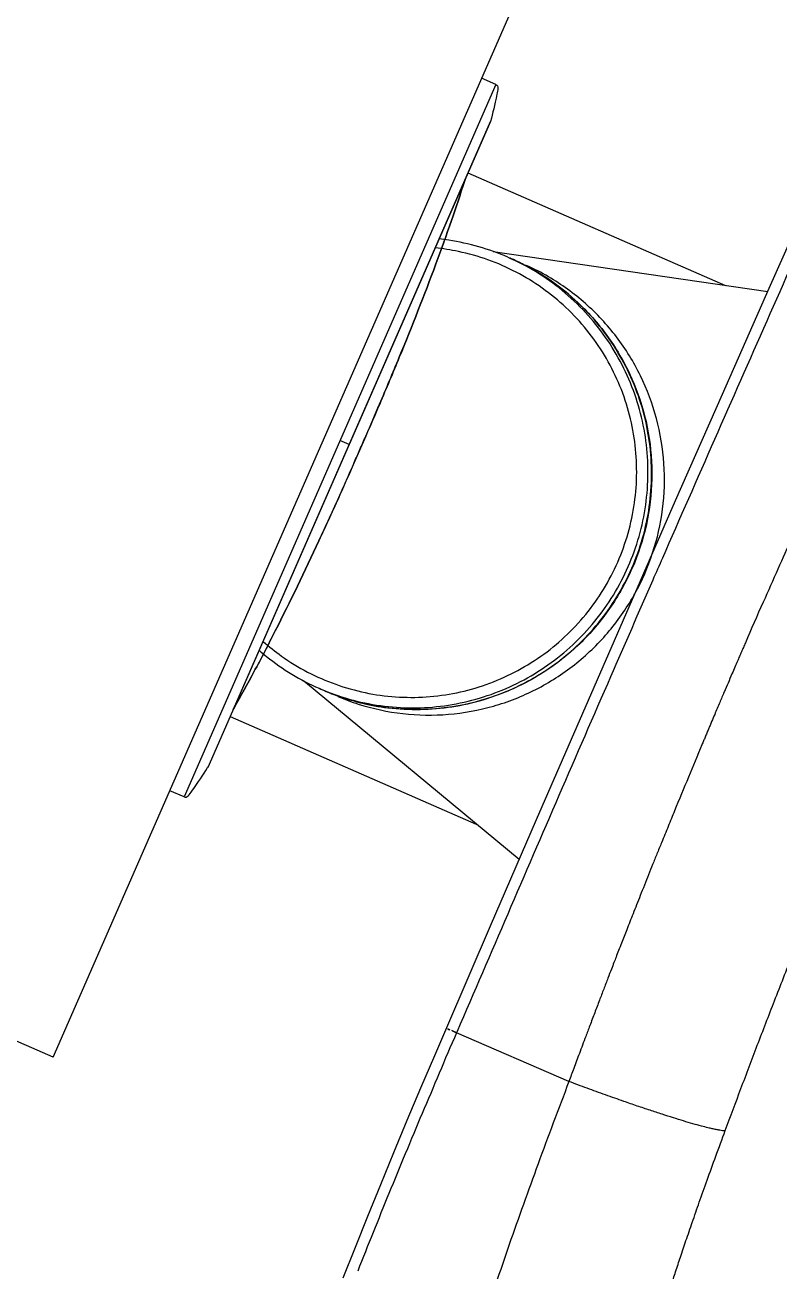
# Model space of a CAD drawing. Header units: millimetres. Extents: x 1145859089 to 1147511753, y -1047484727 to -1047247487.
# Drawn here: x 1146005448.1 to 1146005545, y -1047431354.8 to -1047431194.6 of the extents above; entities that cross this region are included whole.
import ezdxf
from ezdxf.xclip import XClip

# ---------------------------------------------------------------- set-up
doc = ezdxf.new("R2010")
doc.units = ezdxf.units.MM
doc.header["$LTSCALE"] = 100
doc.header["$MEASUREMENT"] = 0
doc.header["$XCLIPFRAME"] = 2
doc.layers.get('0').update_dxf_attribs({"linetype": 'CONTINUOUS'})
doc.layers.add('XREF', color=135, linetype='CONTINUOUS')
doc.layers.add('단지배치도$0$W240910', color=135, linetype='CONTINUOUS')

# ---------------------------------------------------------------- blocks, each defined once
blk = doc.blocks.new('단지배치도$0$zw$9902')
at = {"layer": '단지배치도$0$W240910', "linetype": 'ByBlock', "ltscale": 20}
for p, q in [((67310.91, -59957.99), (67381.04, -59797.65)), ((67367.81, -59832.9), (67365.97, -59832.09)), ((67367.81, -59832.9), (67327.73, -59924.52)), ((67367.1, -59837.67), (67330.78, -59920.72)), ((67367.08, -59837.71), (67334.03, -59913.28)), ((67364.22, -59844.26), (67397.32, -59858.74)), ((67364.22, -59844.26), (67397.32, -59858.74)), ((67402.93, -59859.1), (67408.97, -59845.49)), ((67367.47, -59854.38), (67402.74, -59859.53)), ((67369.32, -59855.11), (67369.78, -59855.32)), ((67369.81, -59855.33), (67369.78, -59855.32)), ((67369.82, -59855.33), (67369.81, -59855.33)), ((67396.91, -59872.74), (67402.93, -59859.1)), ((67390.9, -59886.39), (67396.91, -59872.74)), ((67351.08, -59878.13), (67349.6, -59881.52)), ((67351.08, -59878.13), (67351.1, -59878.09)), ((67351.12, -59878.05), (67351.1, -59878.09)), ((67348.93, -59879.21), (67347.77, -59878.7)), ((67349.56, -59881.61), (67349.58, -59881.57)), ((67349.6, -59881.52), (67349.58, -59881.57)), ((67384.92, -59900.06), (67390.9, -59886.39)), ((67310.91, -59957.99), (67160.56, -59892.23)), ((67378.96, -59913.73), (67384.92, -59900.06)), ((67370.8, -59932.58), (67343.07, -59909.57)), ((67345.08, -59910.54), (67345.54, -59910.75)), ((67345.54, -59910.75), (67345.57, -59910.76)), ((67345.57, -59910.76), (67345.58, -59910.76)), ((67373.03, -59927.41), (67378.96, -59913.73)), ((67333.64, -59914.17), (67365.28, -59928)), ((67333.64, -59914.17), (67365.28, -59928)), ((67330.83, -59920.59), (67330.76, -59920.75)), ((67330.78, -59920.72), (67330.76, -59920.75)), ((67327.73, -59924.52), (67325.9, -59923.71)), ((67367.12, -59941.09), (67373.03, -59927.41)), ((67361.49, -59954.18), (67367.12, -59941.09)), ((67359.96, -59957.75), (67361.49, -59954.18)), ((67362.76, -59954.83), (67362.71, -59954.81)), ((67362.83, -59954.66), (67362.76, -59954.83)), ((67377.19, -59961.1), (67362.76, -59954.83)), ((67358.18, -59961.93), (67359.96, -59957.75)), ((67356.42, -59966.09), (67358.18, -59961.93)), ((67354.7, -59970.23), (67356.42, -59966.09)), ((67353.01, -59974.34), (67354.7, -59970.23)), ((67351.36, -59978.4), (67353.01, -59974.34)), ((67349.75, -59982.4), (67351.36, -59978.4)), ((67348.19, -59986.35), (67349.75, -59982.4))]:
    blk.add_line(p, q, dxfattribs=at)
at = {"layer": '단지배치도$0$W240910'}
blk.add_arc((56404.25, -57219.78, 0), 12756.72, 322.50733, 9.110085, dxfattribs=at)
at = {"layer": '단지배치도$0$W240910', "linetype": 'ByBlock', "ltscale": 20}
for centre, radius, start, end in [((67357.28, -59882.64), 30.04, 65.4137, 66.3767), ((67357.81, -59882.79), 29.96, 62.9233, 66.3741), ((67357.76, -59882.89), 30.08, 62.3465, 62.9254), ((67357.74, -59882.92), 30.12, 59.464, 62.3461), ((67357.75, -59882.91), 30.1, 57.9296, 59.4642), ((67357.78, -59882.86), 30.05, 56.3915, 57.9297), ((67357.82, -59882.8), 29.98, 49.8235, 56.3912), ((67357.76, -59882.88), 30.07, 49.0932, 49.8286), ((66896.22, -59679.19), 496.46, 336.1635, 336.3771), ((66894.74, -59682.58), 496.46, 336.3763, 336.5898), ((67359.11, -59883.66), 30.36, 331.002, 341.8024), ((67357.58, -59883.31), 29.96, 246.3792, 249.8301), ((67357.62, -59883.2), 30.08, 249.828, 250.4069), ((67357.64, -59883.17), 30.12, 250.4073, 253.2894), ((67357.63, -59883.18), 30.1, 253.2892, 254.8238), ((67357.62, -59883.23), 30.05, 254.8236, 256.3619), ((67357.6, -59883.3), 29.98, 256.3621, 262.9299), ((67357.62, -59883.21), 30.07, 262.9248, 263.6601)]:
    blk.add_arc(centre, radius, start, end, dxfattribs=at)
for points, knots in [([(67367.81, -59832.9), (67368.2, -59833.07), (67367.66, -59835.3), (67367.44, -59836.52), (67367.1, -59837.67)], [0, 0, 0, 0, 1.270921, 4.883286, 4.883286, 4.883286, 4.883286]), ([(67416.09, -59832.99), (67413.83, -59838.04), (67409.33, -59848.16), (67402.6, -59863.35), (67395.89, -59878.57), (67391.43, -59888.72), (67389.21, -59893.8)], [0, 0, 0, 0, 16.59581, 33.214361, 49.848484, 66.491004, 66.491004, 66.491004, 66.491004]), ([(67430.72, -59839.45), (67430.49, -59839.89), (67430.01, -59840.85), (67429.22, -59842.38), (67428.43, -59843.95), (67427.62, -59845.55), (67426.81, -59847.16), (67425.99, -59848.79), (67425.22, -59850.33), (67424.56, -59851.66), (67424.01, -59852.78), (67423.56, -59853.68), (67423.19, -59854.42), (67422.85, -59855.13), (67422.42, -59856), (67421.86, -59857.12), (67421.18, -59858.52), (67420.39, -59860.14), (67419.5, -59861.96), (67418.57, -59863.9), (67417.59, -59865.93), (67416.79, -59867.59), (67416.23, -59868.78), (67415.94, -59869.39), (67415.73, -59869.82), (67415.54, -59870.23), (67415.34, -59870.64), (67414.89, -59871.59), (67414.15, -59873.15), (67413.11, -59875.37), (67411.92, -59877.92), (67410.58, -59880.8), (67409.09, -59884.04), (67407.5, -59887.53), (67405.8, -59891.28), (67404, -59895.29), (67402.81, -59898.06), (67402.16, -59899.47)], [0, 0, 0, 0, 1.500995, 3.221361, 5.161397, 6.791019, 8.595113, 10.55132, 12.272613, 13.758669, 15.009206, 16.023981, 16.769912, 17.497226, 18.370265, 19.692329, 21.250869, 23.04618, 25.078597, 27.348483, 29.501923, 31.833292, 32.876174, 33.438999, 33.873931, 34.319103, 34.774516, 35.240174, 37.485988, 39.943773, 42.613761, 45.905682, 49.472119, 53.313188, 57.428857, 61.818901, 66.482864, 66.482864, 66.482864, 66.482864]), ([(67351.12, -59878.05), (67351.71, -59876.7), (67353.15, -59873.35), (67356.22, -59866.02), (67359.32, -59858.17), (67362.05, -59850.61), (67363.26, -59846.99), (67363.81, -59845.22), (67363.84, -59845.14)], [0, 0, 0, 0, 4.417649, 10.953942, 23.826463, 29.746417, 35.049573, 35.294587, 35.294587, 35.294587, 35.294587]), ([(67363.84, -59845.14), (67363.81, -59845.22), (67363.26, -59846.99), (67362.05, -59850.61), (67359.32, -59858.17), (67356.22, -59866.02), (67353.25, -59873.13), (67351.9, -59876.26), (67351.4, -59877.39)], [0, 0, 0, 0, 0.245014, 5.54817, 11.468124, 24.340645, 30.876937, 34.578482, 34.578482, 34.578482, 34.578482]), ([(67397.29, -59967.4), (67397.95, -59965.6), (67399.32, -59961.95), (67401.42, -59956.39), (67403.63, -59950.66), (67405.94, -59944.79), (67407.69, -59940.39), (67408.9, -59937.41), (67409.51, -59935.9), (67410.16, -59934.31), (67410.79, -59932.77), (67411.41, -59931.25), (67412.35, -59928.98), (67413.59, -59926.01), (67415.09, -59922.45), (67416.49, -59919.15), (67417.79, -59916.12), (67418.9, -59913.53), (67419.85, -59911.35), (67420.65, -59909.53), (67421.41, -59907.8), (67422.19, -59906.04), (67423.12, -59903.95), (67424.22, -59901.47), (67425.53, -59898.57), (67426.96, -59895.42), (67428.52, -59892.01), (67430.27, -59888.22), (67432.24, -59884.02), (67433.79, -59880.73), (67434.81, -59878.6), (67435.23, -59877.71), (67435.64, -59876.86), (67436.05, -59876.02), (67437.16, -59873.71), (67438.97, -59869.97), (67441.48, -59864.87), (67443.94, -59859.93), (67446.34, -59855.19), (67447.93, -59852.09), (67448.71, -59850.57)], [0, 0, 0, 0, 5.754772, 11.701837, 17.842698, 24.178414, 30.614069, 32.056733, 33.806246, 35.517577, 37.190653, 38.825407, 40.421773, 44.579899, 48.450932, 52.033955, 55.328249, 58.333272, 60.491174, 62.470126, 64.282682, 66.177217, 68.248546, 71.140295, 74.317893, 77.780853, 81.528517, 85.560038, 90.32131, 95.423109, 96.473352, 97.420829, 98.363515, 99.30141, 100.234513, 106.0602, 111.773038, 117.287196, 122.603733, 127.723968, 127.723968, 127.723968, 127.723968]), ([(67369.32, -59855.11), (67368.12, -59854.59), (67365.63, -59853.69), (67362.64, -59853.04), (67360.92, -59852.81), (67360.5, -59852.77)], [0, 0, 0, 0, 3.942487, 7.885538, 9.158562, 9.158562, 9.158562, 9.158562]), ([(67383.46, -59894.32), (67383.99, -59893.11), (67384.88, -59890.62), (67385.7, -59886.73), (67385.99, -59882.78), (67385.73, -59878.82), (67384.95, -59874.93), (67383.64, -59871.2), (67381.83, -59867.67), (67379.56, -59864.43), (67376.87, -59861.53), (67373.81, -59859.02), (67370.44, -59856.95), (67366.82, -59855.37), (67363.3, -59854.38), (67361, -59854.02), (67359.99, -59853.92)], [0, 0, 0, 0, 3.956531, 7.912519, 11.867416, 15.82085, 19.772505, 23.722097, 27.669651, 31.615273, 35.55921, 39.50186, 43.443683, 47.385235, 51.327059, 54.361858, 54.361858, 54.361858, 54.361858]), ([(67384.81, -59894.9), (67385.36, -59893.64), (67386.29, -59891.04), (67387.15, -59886.99), (67387.44, -59882.86), (67387.18, -59878.73), (67386.36, -59874.68), (67384.99, -59870.78), (67383.1, -59867.1), (67380.74, -59863.72), (67377.93, -59860.69), (67374.74, -59858.07), (67371.95, -59856.37), (67370.25, -59855.53), (67369.78, -59855.32)], [0, 0, 0, 0, 4.128593, 8.256609, 12.383493, 16.50884, 20.632337, 24.753684, 28.872901, 32.990104, 37.105547, 41.219647, 45.332886, 46.885831, 46.885831, 46.885831, 46.885831]), ([(67385.27, -59895.11), (67385.82, -59893.85), (67386.75, -59891.25), (67387.61, -59887.19), (67387.91, -59883.07), (67387.64, -59878.94), (67386.82, -59874.88), (67385.45, -59870.98), (67383.57, -59867.3), (67381.2, -59863.92), (67378.39, -59860.89), (67375.2, -59858.28), (67372.28, -59856.49), (67370.44, -59855.6), (67369.82, -59855.33)], [0, 0, 0, 0, 4.128404, 8.256351, 12.383263, 16.508643, 20.632117, 24.753489, 28.872736, 32.989974, 37.105461, 41.219591, 45.332869, 47.347025, 47.347025, 47.347025, 47.347025]), ([(67387.95, -59893.15), (67388.55, -59891.32), (67389.42, -59887.51), (67389.59, -59881.64), (67388.63, -59875.81), (67386.56, -59870.28), (67383.46, -59865.25), (67379.44, -59860.93), (67375.39, -59858), (67372.71, -59856.61), (67371.75, -59856.18)], [0, 0, 0, 0, 5.758499, 11.636919, 17.511795, 23.382454, 29.248857, 35.111614, 40.971197, 44.145899, 44.145899, 44.145899, 44.145899]), ([(67377.45, -59860.15), (67378.15, -59860.76), (67380.25, -59862.75), (67383.28, -59866.61), (67385.98, -59871.92), (67387.58, -59877.66), (67388.04, -59883.6), (67387.33, -59889.53), (67386.1, -59893.31), (67385.31, -59895.12)], [0, 0, 0, 0, 2.776625, 8.689118, 14.605682, 20.526647, 26.451677, 32.379816, 38.308208, 38.308208, 38.308208, 38.308208]), ([(67349.56, -59881.61), (67348.97, -59882.96), (67347.49, -59886.29), (67344.19, -59893.52), (67340.53, -59901.13), (67336.83, -59908.26), (67334.99, -59911.61), (67334.08, -59913.22), (67334.03, -59913.29)], [0, 0, 0, 0, 4.418476, 10.954768, 23.827289, 29.747243, 35.0504, 35.295413, 35.295413, 35.295413, 35.295413]), ([(67334.03, -59913.29), (67334.08, -59913.22), (67334.99, -59911.61), (67336.83, -59908.26), (67340.53, -59901.13), (67344.19, -59893.52), (67347.39, -59886.51), (67348.78, -59883.39), (67349.28, -59882.26)], [0, 0, 0, 0, 0.245014, 5.54817, 11.468124, 24.340645, 30.876937, 34.581103, 34.581103, 34.581103, 34.581103]), ([(67337.87, -59904.51), (67338.63, -59905.18), (67340.45, -59906.63), (67343.57, -59908.53), (67347.19, -59910.12), (67350.99, -59911.19), (67354.91, -59911.73), (67358.87, -59911.74), (67362.79, -59911.2), (67366.6, -59910.14), (67370.24, -59908.56), (67373.63, -59906.5), (67376.7, -59904), (67379.42, -59901.11), (67381.71, -59897.87), (67382.93, -59895.52), (67383.46, -59894.32)], [36.468695, 36.468695, 36.468695, 36.468695, 39.50186, 43.443683, 47.385235, 51.327059, 55.269708, 59.213647, 63.159266, 67.10682, 71.056403, 75.008062, 78.961505, 82.916401, 86.872392, 90.828922, 90.828922, 90.828922, 90.828922]), ([(67345.08, -59910.54), (67345.7, -59910.82), (67347.62, -59911.58), (67350.93, -59912.51), (67355.02, -59913.08), (67359.14, -59913.09), (67363.24, -59912.53), (67367.22, -59911.41), (67371.01, -59909.77), (67374.54, -59907.62), (67377.76, -59905.01), (67380.59, -59901.99), (67382.98, -59898.61), (67384.26, -59896.16), (67384.81, -59894.9)], [0, 0, 0, 0, 2.057683, 6.170922, 10.285021, 14.400466, 18.517666, 22.636882, 26.75822, 30.881722, 35.007078, 39.133963, 43.26198, 47.390573, 47.390573, 47.390573, 47.390573]), ([(67345.58, -59910.76), (67346.19, -59911.03), (67348.09, -59911.78), (67351.39, -59912.72), (67355.48, -59913.28), (67359.61, -59913.29), (67363.7, -59912.73), (67367.68, -59911.62), (67371.47, -59909.97), (67375.01, -59907.82), (67378.22, -59905.22), (67381.05, -59902.19), (67383.44, -59898.82), (67384.72, -59896.37), (67385.27, -59895.11)], [0, 0, 0, 0, 2.014152, 6.127429, 10.24156, 14.357047, 18.474285, 22.593532, 26.714904, 30.838378, 34.963758, 39.090671, 43.218619, 47.347025, 47.347025, 47.347025, 47.347025]), ([(67385.31, -59895.12), (67384.52, -59896.93), (67382.57, -59900.41), (67378.71, -59904.95), (67374.03, -59908.65), (67368.72, -59911.36), (67363, -59912.99), (67358.11, -59913.39), (67355.22, -59913.2), (67354.3, -59913.1)], [0, 0, 0, 0, 5.93125, 11.859388, 17.784418, 23.705384, 29.621947, 35.534441, 38.311069, 38.311069, 38.311069, 38.311069]), ([(67387.97, -59896.63), (67386.16, -59900.77), (67382.13, -59910), (67375.91, -59924.31), (67369.34, -59939.51), (67364.99, -59949.63), (67362.83, -59954.66)], [0, 0, 0, 0, 13.559927, 30.196917, 46.820771, 63.243119, 63.243119, 63.243119, 63.243119]), ([(67347.51, -59911.61), (67348.37, -59911.97), (67351.07, -59912.97), (67355.83, -59913.99), (67361.73, -59914.08), (67367.54, -59913.02), (67373.04, -59910.85), (67378.02, -59907.66), (67382.29, -59903.57), (67384.61, -59900.26), (67385.62, -59898.47), (67385.66, -59898.38)], [0, 0, 0, 0, 2.78086, 8.641331, 14.504159, 20.370529, 26.241084, 32.115832, 37.994142, 43.874846, 44.165094, 44.165094, 44.165094, 44.165094]), ([(67402.16, -59899.47), (67401.37, -59901.2), (67400.54, -59903.15), (67399.62, -59905.28), (67399.36, -59905.87), (67399.11, -59906.46), (67398.83, -59907.11), (67398.51, -59907.85), (67398.1, -59908.8), (67397.64, -59909.86), (67397.12, -59911.09), (67396.55, -59912.43), (67396.01, -59913.7), (67395.59, -59914.68), (67395.33, -59915.32), (67395.12, -59915.82), (67394.91, -59916.31), (67394.7, -59916.82), (67394.49, -59917.32), (67393.77, -59919.04), (67392.52, -59922.03), (67391.22, -59925.19), (67390.35, -59927.3), (67389.94, -59928.31), (67389.52, -59929.35), (67389.04, -59930.52), (67388.51, -59931.82), (67387.96, -59933.19), (67387.24, -59934.98), (67386.4, -59937.09), (67385.47, -59939.45), (67384.66, -59941.49), (67384.04, -59943.06), (67383.59, -59944.23), (67383.26, -59945.06), (67382.96, -59945.86), (67382.61, -59946.76), (67382.17, -59947.9), (67381.66, -59949.23), (67381.09, -59950.72), (67380.5, -59952.28), (67379.91, -59953.84), (67379.25, -59955.58), (67378.56, -59957.42), (67377.84, -59959.35), (67377.39, -59960.54), (67377.19, -59961.1)], [0, 0, 0, 0, 5.705615, 6.344775, 6.983953, 7.623147, 8.262356, 9.113533, 10.0558, 11.340705, 12.590566, 14.051792, 15.724267, 16.725511, 17.260787, 17.797878, 18.338146, 18.881592, 19.428213, 19.978007, 24.464145, 29.149909, 30.229139, 31.318359, 32.417556, 33.586447, 35.134392, 36.612216, 38.019979, 40.90396, 43.441354, 45.632794, 47.478854, 48.517933, 49.40386, 50.150831, 51.072437, 52.297142, 53.824649, 55.341491, 57.071477, 58.845043, 60.34303, 62.669323, 64.724559, 66.50918, 66.50918, 66.50918, 66.50918]), ([(67337.37, -59905.66), (67337.68, -59905.94), (67339.02, -59907.05), (67341.53, -59908.8), (67343.87, -59910.02), (67345.08, -59910.54)], [38.244467, 38.244467, 38.244467, 38.244467, 39.515555, 43.458684, 47.401327, 47.401327, 47.401327, 47.401327]), ([(67327.73, -59924.52), (67328.12, -59924.69), (67329.4, -59922.78), (67330.14, -59921.78), (67330.76, -59920.75)], [0, 0, 0, 0, 1.270921, 4.883504, 4.883504, 4.883504, 4.883504]), ([(67362.76, -59954.83), (67361.98, -59956.55), (67360.54, -59960.03), (67358.32, -59965.21), (67356.17, -59970.37), (67354.07, -59975.46), (67352.03, -59980.49), (67350.7, -59983.83), (67350.05, -59985.48)], [0, 0, 0, 0, 5.672981, 11.312687, 16.901235, 22.420913, 27.854237, 33.184005, 33.184005, 33.184005, 33.184005]), ([(67362.71, -59954.81), (67362.54, -59954.74), (67362.28, -59954.6), (67362, -59954.5), (67361.9, -59954.46)], [0, 0, 0, 0, 0.5538357, 0.8826929, 0.8826929, 0.8826929, 0.8826929]), ([(67377.19, -59961.1), (67376.52, -59962.88), (67375.18, -59966.4), (67373.23, -59971.67), (67371.34, -59976.89), (67369.52, -59982.05), (67367.78, -59987.16), (67366.6, -59990.54), (67366.08, -59992.24)], [0, 0, 0, 0, 5.688722, 11.312095, 16.858168, 22.332252, 27.734995, 33.06058, 33.06058, 33.06058, 33.06058]), ([(67397.29, -59967.4), (67397.07, -59967.47), (67396.66, -59967.38), (67396.11, -59967.3), (67395.6, -59967.18), (67394.96, -59967.03), (67394.14, -59966.82), (67393.09, -59966.53), (67391.89, -59966.17), (67390.57, -59965.76), (67389.14, -59965.31), (67387.59, -59964.8), (67385.95, -59964.25), (67384.04, -59963.59), (67381.89, -59962.83), (67379.53, -59961.98), (67377.96, -59961.39), (67377.19, -59961.1)], [0, 0, 0, 0, 0.695262, 1.168915, 1.699821, 2.257163, 3.127181, 4.252583, 5.513901, 6.8886, 8.399775, 10.033866, 11.770631, 13.586725, 16.08687, 18.61678, 21.108448, 21.108448, 21.108448, 21.108448]), ([(67382.62, -60013.93), (67382.69, -60013.62), (67382.87, -60012.91), (67383.17, -60011.72), (67383.51, -60010.41), (67383.88, -60009.02), (67384.24, -60007.68), (67384.58, -60006.42), (67384.88, -60005.32), (67385.2, -60004.2), (67385.58, -60002.86), (67386.05, -60001.22), (67386.57, -59999.41), (67387.12, -59997.57), (67387.68, -59995.72), (67388.25, -59993.84), (67388.68, -59992.46), (67389.02, -59991.4), (67389.23, -59990.73), (67389.53, -59989.79), (67389.89, -59988.66), (67390.37, -59987.19), (67390.92, -59985.51), (67391.55, -59983.61), (67392.26, -59981.49), (67393.07, -59979.14), (67393.97, -59976.54), (67394.98, -59973.71), (67396.09, -59970.63), (67396.88, -59968.51), (67397.29, -59967.4)], [0, 0, 0, 0, 0.9539, 2.177066, 3.682025, 5.030199, 6.500786, 7.819538, 8.962422, 9.921925, 11.293688, 13.152378, 15.040774, 16.956277, 18.896107, 20.857479, 22.837775, 23.235834, 24.203105, 24.922218, 26.214935, 27.755003, 29.545652, 31.534234, 33.768249, 36.25294, 38.994709, 42.000274, 45.273535, 48.807837, 48.807837, 48.807837, 48.807837])]:
    blk.add_open_spline(points, degree=3, knots=knots, dxfattribs=at)
for points in [[(67351.12, -59878.05), (67351.21, -59877.83), (67351.31, -59877.61), (67351.4, -59877.39)], [(67349.56, -59881.61), (67349.47, -59881.82), (67349.37, -59882.04), (67349.28, -59882.26)], [(67389.21, -59893.8), (67388.8, -59894.75), (67388.38, -59895.69), (67387.97, -59896.63)], [(67361.9, -59954.46), (67361.74, -59954.4), (67361.33, -59954.22), (67361.49, -59954.18)]]:
    blk.add_open_spline(points, degree=3, dxfattribs=at)
blk = doc.blocks.new('단지배치도')
blk.add_blockref('단지배치도$0$zw$9902', (141034.19, 142437.16))

msp = doc.modelspace()

# ---------------------------------------------------------------- block references
at = {"layer": 'XREF'}
ref = msp.add_blockref('단지배치도', (1145797106.633357, -1047513806.462535), dxfattribs=at)
XClip(ref).set_block_clipping_path([(72982.4064819524, 34919.7593965298), (360382.4067475507, 255319.7593436697)])

doc.saveas('drawing.dxf')
